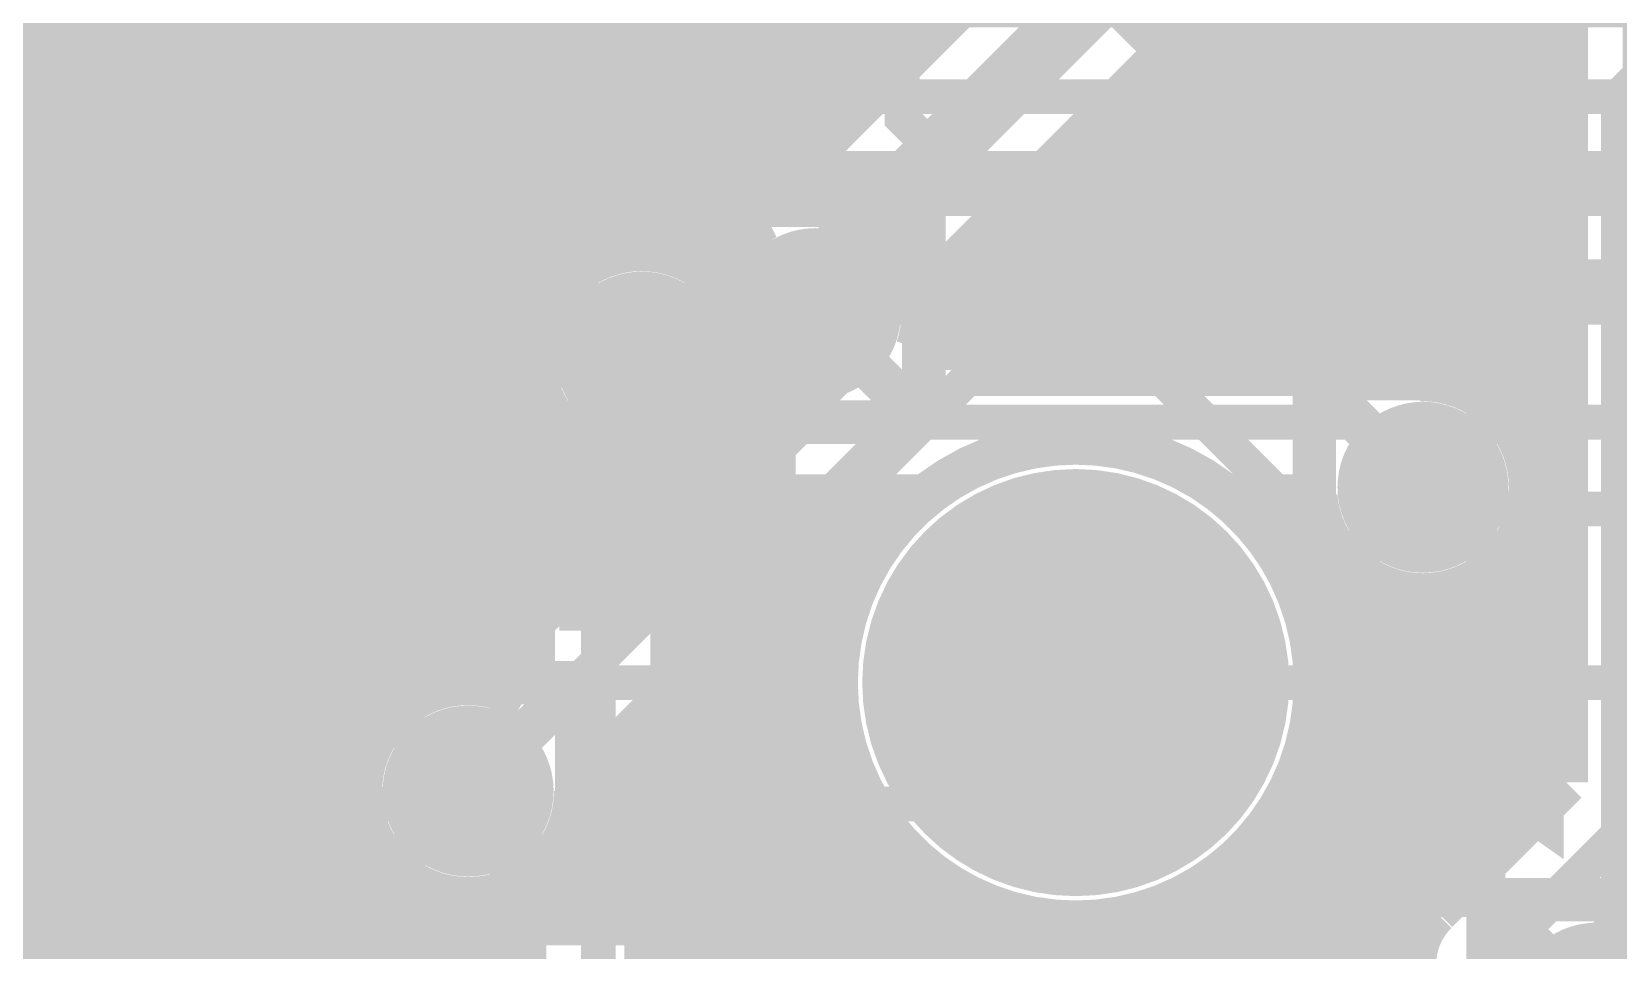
# Model space of a CAD drawing. Extents: x -4 to 136, y -50 to 40.
# Drawn here: x 89.78 to 99.06, y 20.02 to 25.4 of the extents above; entities that cross this region are included whole.
import ezdxf

# ---------------------------------------------------------------- set-up
doc = ezdxf.new("R2010")
doc.units = 0
doc.header["$MEASUREMENT"] = 0
doc.layers.get('0').update_dxf_attribs({"linetype": 'CONTINUOUS'})
for name, color, linetype in [('25-335-0_BOT', 7, 'CONTINUOUS'), ('25-335-0_DRD', 7, 'CONTINUOUS'), ('25-335-0_GND', 6, 'CONTINUOUS'), ('25-335-0_IN1', 4, 'CONTINUOUS'), ('25-335-0_SMB', 3, 'CONTINUOUS'), ('25-335-0_SMT', 5, 'CONTINUOUS'), ('25-335-0_SPT', 10, 'CONTINUOUS'), ('25-335-0_SST', 9, 'CONTINUOUS'), ('25-335-0_TOP', 12, 'CONTINUOUS'), ('THRUHOLE_TAP', 15, 'CONTINUOUS')]:
    doc.layers.add(name, color=color, linetype=linetype)

# ---------------------------------------------------------------- blocks, each defined once
blk = doc.blocks.new('ROUND_19')
at = {"const_width": 1.09982}
blk.add_lwpolyline([(-0.54991, 0, 1), (0.54991, 0, 1)], format="xyb", close=True, dxfattribs=at)
blk = doc.blocks.new('ROUND_40')
at = {"const_width": 0.29972}
blk.add_lwpolyline([(-0.14986, 0, 1), (0.14986, 0, 1)], format="xyb", close=True, dxfattribs=at)
blk = doc.blocks.new('ROUND_54')
at = {"const_width": 1.24968}
blk.add_lwpolyline([(-0.62484, 0, 1), (0.62484, 0, 1)], format="xyb", close=True, dxfattribs=at)
blk = doc.blocks.new('ROUND_60')
at = {"const_width": 0.50038}
blk.add_lwpolyline([(-0.25019, 0, 1), (0.25019, 0, 1)], format="xyb", close=True, dxfattribs=at)
blk = doc.blocks.new('ROUND_62')
at = {"const_width": 0.50038}
blk.add_lwpolyline([(-0.25019, 0, 1), (0.25019, 0, 1)], format="xyb", close=True, dxfattribs=at)
blk = doc.blocks.new('ROUND_63')
at = {"const_width": 0.0635}
blk.add_lwpolyline([(-0.03175, 0, 1), (0.03175, 0, 1)], format="xyb", close=True, dxfattribs=at)
blk = doc.blocks.new('RECTANGLE_2')
blk.add_solid([(0.4826, 0.4064), (0.4826, -0.4064), (-0.4826, 0.4064), (-0.4826, -0.4064)])
blk = doc.blocks.new('ROUND_23')
at = {"const_width": 0.10033}
blk.add_lwpolyline([(-0.050164, 0, 1), (0.050164, 0, 1)], format="xyb", close=True, dxfattribs=at)

msp = doc.modelspace()

# ---------------------------------------------------------------- linework, layer by layer
at = {"layer": '25-335-0_BOT'}
for points, const_width in [([(94.869, 32.10306), (94.869, 25.20696)], 0.254), ([(107.823, 13.335), (106.172, 11.684), (103.378, 11.684), (98.298, 16.764), (98.298, 19.939), (99.187, 20.828), (99.187, 26.289), (98.298, 27.178), (98.298, 31.369), (97.79, 31.877), (95.885, 31.877)], 0.2032), ([(84.8868, 31.6738), (92.78112, 23.77948)], 0.254), ([(74.295, 31.369), (84.582, 31.369), (93.091, 22.86), (93.091, 16.129), (93.345, 15.875), (93.345, 12.954), (94.234, 12.065), (94.234, 11.049), (95.885, 9.398), (97.155, 9.398)], 0.2032), ([(84.40166, 30.9372), (92.6592, 22.67966)], 0.254), ([(93.4974, 30.73146), (93.4974, 24.1046)], 0.254), ([(93.726, 30.61462), (93.726, 23.99538)], 0.254), ([(93.2688, 30.50286), (93.2688, 24.11984)], 0.254), ([(93.9546, 30.42412), (93.9546, 24.29002)], 0.254), ([(94.6404, 30.5054), (94.6404, 24.97836)], 0.254), ([(94.1832, 30.36062), (94.1832, 24.52116)], 0.254), ([(94.4118, 30.38348), (94.4118, 24.74976)], 0.254), ([(93.0402, 30.27426), (93.0402, 24.04618)], 0.254), ([(92.8116, 30.04566), (92.8116, 23.83028)], 0.254), ([(92.583, 29.81706), (92.583, 23.9776)], 0.254), ([(92.3544, 29.58846), (92.3544, 24.2062)], 0.254), ([(92.1258, 29.35986), (92.1258, 24.4348)], 0.254), ([(95.0976, 29.3624), (95.0976, 25.43556)], 0.254), ([(91.8972, 29.13126), (91.8972, 24.6634)], 0.254), ([(91.6686, 28.90266), (91.6686, 24.892)], 0.254), ([(91.44, 28.67406), (91.44, 25.1206)], 0.254), ([(91.2114, 28.4988), (91.2114, 25.3492)], 0.254), ([(94.361, 23.749), (94.361, 23.9649), (96.9391, 26.543), (96.9391, 27.96032)], 0.381), ([(98.0694, 26.79446), (98.0694, 23.3426)], 0.254), ([(96.27362, 26.61412), (93.99778, 24.33828)], 0.254), ([(97.6122, 26.61412), (97.6122, 23.53818)], 0.254), ([(97.8408, 26.61412), (97.8408, 23.4188)], 0.254), ([(98.298, 26.56586), (98.298, 23.23338)], 0.254), ([(98.5266, 26.33726), (98.5266, 22.89048)], 0.254), ([(97.3836, 26.27122), (97.3836, 23.5458)], 0.254), ([(97.3074, 26.1747), (94.9833, 23.84806)], 0.254), ([(98.7552, 26.10866), (98.7552, 21.0058)], 0.254), ([(97.155, 26.0223), (97.155, 23.5458)], 0.254), ([(96.9264, 25.7937), (96.9264, 23.5458)], 0.254), ([(96.6978, 25.5651), (96.6978, 23.5458)], 0.254), ([(89.86266, 25.4762), (78.09484, 25.4762)], 0.254), ([(89.8398, 25.49906), (89.8398, 15.9512)], 0.254), ([(95.1357, 25.4762), (91.0844, 25.4762)], 0.254), ([(98.7552, 25.4762), (96.6089, 25.4762)], 0.254), ([(96.4692, 25.3365), (96.4692, 23.5458)], 0.254), ([(90.09126, 25.2476), (78.0796, 25.2476)], 0.254), ([(90.0684, 25.27046), (90.0684, 15.57274)], 0.254), ([(94.9071, 25.2476), (91.313, 25.2476)], 0.254), ([(98.7552, 25.2476), (96.3803, 25.2476)], 0.254), ([(90.297, 25.04186), (90.297, 17.13484)], 0.254), ([(96.2406, 25.1079), (96.2406, 23.5458)], 0.254), ([(90.31986, 25.019), (77.97038, 25.019)], 0.254), ([(94.6785, 25.019), (91.5416, 25.019)], 0.254), ([(98.7552, 25.019), (96.1517, 25.019)], 0.254), ([(96.012, 24.8793), (96.012, 23.5458)], 0.254), ([(90.54846, 24.7904), (83.15706, 24.7904)], 0.254), ([(90.5256, 24.81326), (90.5256, 17.32788)], 0.254), ([(94.4499, 24.7904), (91.7702, 24.7904)], 0.254), ([(98.7552, 24.7904), (95.9231, 24.7904)], 0.254), ([(90.7542, 24.58466), (90.7542, 17.39138)], 0.254), ([(95.7834, 24.6507), (95.7834, 23.5458)], 0.254), ([(90.77706, 24.5618), (83.8962, 24.5618)], 0.254), ([(94.2213, 24.5618), (91.9988, 24.5618)], 0.254), ([(98.7552, 24.5618), (95.6945, 24.5618)], 0.254), ([(95.5548, 24.4221), (95.5548, 23.5458)], 0.254), ([(91.00566, 24.3332), (84.0359, 24.3332)], 0.254), ([(90.9828, 24.35606), (90.9828, 17.36852)], 0.254), ([(93.9927, 24.3332), (92.2274, 24.3332)], 0.254), ([(98.7552, 24.3332), (95.4659, 24.3332)], 0.254), ([(91.2114, 24.12746), (91.2114, 17.24406)], 0.254), ([(95.3262, 24.1935), (95.3262, 23.5458)], 0.254), ([(91.23426, 24.1046), (84.06892, 24.1046)], 0.254), ([(93.18498, 24.1046), (92.456, 24.1046)], 0.254), ([(93.8403, 24.1046), (93.50248, 24.1046)], 0.254), ([(98.7552, 24.1046), (95.2373, 24.1046)], 0.254), ([(95.0976, 23.9649), (95.0976, 23.5458)], 0.254), ([(91.46286, 23.876), (84.01558, 23.876)], 0.254), ([(91.44, 23.89886), (91.44, -2.2352)], 0.254), ([(92.84208, 23.876), (92.6846, 23.876)], 0.254), ([(98.7552, 23.876), (95.0087, 23.876)], 0.254), ([(91.69146, 23.6474), (83.8708, 23.6474)], 0.254), ([(91.6686, 23.67026), (91.6686, 13.30706)], 0.254), ([(98.7552, 23.6474), (94.9833, 23.6474)], 0.254), ([(93.345, 23.495), (93.726, 23.114), (97.536, 23.114), (97.917, 22.733)], 0.2032), ([(97.536, 23.5458), (94.9579, 23.5458)], 0.254), ([(91.92006, 23.4188), (83.8708, 23.4188)], 0.254), ([(91.8972, 23.44166), (91.8972, 21.4122)], 0.254), ([(98.7552, 23.4188), (97.8408, 23.4188)], 0.254), ([(97.8408, 23.4188), (97.89668, 23.36292)], 0.254), ([(97.917, 23.36292), (97.89669, 23.36259)], 0.254), ([(92.14866, 23.1902), (83.8708, 23.1902)], 0.254), ([(92.1258, 23.21306), (92.1258, 21.5519)], 0.254), ([(98.7552, 23.1902), (98.3488, 23.1902)], 0.254), ([(92.37726, 22.9616), (83.8708, 22.9616)], 0.254), ([(92.3544, 22.98446), (92.3544, 21.58492)], 0.254), ([(98.7552, 22.9616), (98.50374, 22.9616)], 0.254), ([(92.60586, 22.733), (88.2904, 22.733)], 0.254), ([(92.583, 22.75586), (92.583, 21.53158)], 0.254), ([(93.5228, 22.733), (93.5228, 17.1069)], 0.254), ([(98.7552, 22.733), (98.54692, 22.733)], 0.254), ([(92.6592, 22.67966), (92.6592, 21.49094)], 0.254), ([(94.96044, 22.6822), (93.726, 22.6822)], 0.254), ([(93.726, 22.6822), (93.726, 17.13992)], 0.254), ([(93.9546, 22.6822), (93.9546, 17.09674)], 0.254), ([(94.1832, 22.6822), (94.1832, 18.2372)], 0.254), ([(94.4118, 22.6822), (94.4118, 18.3769)], 0.254), ([(94.6404, 22.6822), (94.6404, 22.29358)], 0.254), ([(94.869, 22.6822), (94.869, 22.59584)], 0.254), ([(97.28962, 22.6822), (96.80702, 22.6822)], 0.254), ([(96.9264, 22.6822), (96.9264, 22.57044)], 0.254), ([(97.155, 22.6822), (97.155, 22.24786)], 0.254), ([(98.5266, 22.57298), (98.5266, 20.7772)], 0.254), ([(92.6592, 22.5044), (88.4301, 22.5044)], 0.254), ([(94.78518, 22.5044), (93.5228, 22.5044)], 0.254), ([(97.33026, 22.5044), (96.98482, 22.5044)], 0.254), ([(98.7552, 22.5044), (98.50374, 22.5044)], 0.254), ([(97.3836, 22.39772), (97.3836, 11.80592)], 0.254), ([(92.6592, 22.2758), (88.46312, 22.2758)], 0.254), ([(94.63024, 22.2758), (93.5228, 22.2758)], 0.254), ([(97.48266, 22.2758), (97.13976, 22.2758)], 0.254), ([(98.7552, 22.2758), (98.3488, 22.2758)], 0.254), ([(97.6122, 22.18182), (97.6122, 11.7729)], 0.254), ([(98.298, 22.23008), (98.298, 20.5486)], 0.254), ([(97.8408, 22.10816), (97.8408, 16.0528)], 0.254), ([(98.0694, 22.12086), (98.0694, 20.32)], 0.254), ([(92.6592, 22.0472), (88.40978, 22.0472)], 0.254), ([(94.52864, 22.0472), (93.5228, 22.0472)], 0.254), ([(98.7552, 22.0472), (97.23882, 22.0472)], 0.254), ([(92.6592, 21.8186), (88.3539, 21.8186)], 0.254), ([(94.47276, 21.8186), (93.5228, 21.8186)], 0.254), ([(98.7552, 21.8186), (97.29724, 21.8186)], 0.254), ([(92.6592, 21.59), (88.3539, 21.59)], 0.254), ([(94.45498, 21.59), (93.5228, 21.59)], 0.254), ([(98.7552, 21.59), (97.31502, 21.59)], 0.254), ([(91.8464, 21.3614), (88.3539, 21.3614)], 0.254), ([(94.47276, 21.3614), (93.5228, 21.3614)], 0.254), ([(98.7552, 21.3614), (97.29724, 21.3614)], 0.254), ([(91.72448, 21.1328), (88.3539, 21.1328)], 0.254), ([(94.52864, 21.1328), (93.5228, 21.1328)], 0.254), ([(98.7552, 21.1328), (97.23882, 21.1328)], 0.254), ([(98.7552, 21.0058), (97.99828, 20.24888)], 0.254), ([(91.70162, 20.9042), (88.3539, 20.9042)], 0.254), ([(94.63024, 20.9042), (93.5228, 20.9042)], 0.254), ([(94.6404, 20.88642), (94.6404, 18.40992)], 0.254), ([(98.65106, 20.9042), (97.13976, 20.9042)], 0.254), ([(97.155, 20.93214), (97.155, 11.75258)], 0.254), ([(91.76512, 20.6756), (88.3539, 20.6756)], 0.254), ([(94.78518, 20.6756), (93.5228, 20.6756)], 0.254), ([(98.42246, 20.6756), (96.98482, 20.6756)], 0.254), ([(94.869, 20.58416), (94.869, 18.35658)], 0.254), ([(96.9264, 20.60956), (96.9264, 11.57986)], 0.254), ([(91.8972, 20.49526), (91.8972, 14.1732)], 0.254), ([(91.95562, 20.447), (88.3539, 20.447)], 0.254), ([(92.6592, 20.41906), (92.6592, 16.129)], 0.254), ([(95.02648, 20.447), (93.5228, 20.447)], 0.254), ([(95.0976, 20.3962), (95.0976, 18.18386)], 0.254), ([(96.6978, 20.41398), (96.6978, 9.8298)], 0.254), ([(98.19386, 20.447), (96.74352, 20.447)], 0.254), ([(92.1258, 20.3581), (92.1258, 14.3129)], 0.254), ([(92.3544, 20.32508), (92.3544, 14.34592)], 0.254), ([(92.583, 20.37842), (92.583, 14.29258)], 0.254), ([(92.6592, 20.2184), (88.3539, 20.2184)], 0.254), ([(95.48114, 20.2184), (93.5228, 20.2184)], 0.254), ([(95.3262, 20.27428), (95.3262, 17.42694)], 0.254), ([(97.9678, 20.2184), (96.28886, 20.2184)], 0.254), ([(96.4692, 20.28444), (96.4692, 10.52322)], 0.254), ([(95.5548, 20.19808), (95.5548, 17.2339)], 0.254), ([(95.7834, 20.16252), (95.7834, 17.26692)], 0.254), ([(96.012, 20.16506), (96.012, 17.21358)], 0.254), ([(96.2406, 20.2057), (96.2406, 17.04086)], 0.254), ([(92.6592, 19.9898), (88.3539, 19.9898)], 0.254), ([(97.86874, 19.9898), (93.5228, 19.9898)], 0.254), ([(97.8662, 19.939), (97.8662, 16.764)], 0.254)]:
    msp.add_lwpolyline(points, dxfattribs=dict(at, const_width=const_width))
at = {"layer": '25-335-0_BOT', "const_width": 0.254}
for points in [[(93.9927, 24.33066, 0.1061885), (93.87499, 24.14715)], [(93.9927, 24.33066, 0.1061885), (93.87499, 24.14715)], [(93.345, 24.12492, 0.2831084), (92.78112, 23.77948)], [(93.76664, 23.96236, 0.1855916), (93.345, 24.12445)], [(93.87332, 24.14778, 0.0854071), (93.76808, 23.96184)], [(94.99092, 23.749, 0.0394852), (94.98309, 23.84803)], [(94.9579, 23.5458, 0.0822145), (94.99154, 23.749)], [(97.8408, 23.4188, 0.1989124), (97.536, 23.54505)], [(98.54692, 22.733, 0.4142136), (97.917, 23.36292)], [(93.5228, 22.733, 0.1231056), (93.726, 22.6822)], [(93.5228, 22.733, 0.1231056), (93.726, 22.6822)], [(97.917, 22.10308, 0.4142136), (98.54692, 22.733)], [(94.96044, 22.6822, 0.2205583), (94.45402, 21.59)], [(97.31502, 21.59, 0.2209141), (96.80746, 22.68272)], [(97.28962, 22.6822, 0.3907434), (97.917, 22.10308)], [(92.329, 21.58492, 0.4142136), (91.69908, 20.955)], [(92.6592, 21.49094, 0.1389295), (92.329, 21.58449)], [(94.45498, 21.59, 0.4142136), (95.885, 20.15998)], [(95.885, 20.15998, 0.4142136), (97.31502, 21.59)], [(91.69908, 20.955, 0.4142136), (92.329, 20.32508)], [(92.329, 20.32508, 0.1389288), (92.65942, 20.4187)], [(97.9932, 20.2438, 0.1989124), (97.86695, 19.939)]]:
    msp.add_lwpolyline(points, format="xyb", dxfattribs=at)
at = {"layer": '25-335-0_DRD', "const_width": 0.254}
for points in [[(93.726, 24.384), (93.726, 23.114)], [(94.996, 24.384), (93.726, 24.384)], [(94.996, 24.384), (93.726, 23.114)], [(94.996, 23.114), (93.726, 24.384)], [(94.996, 23.114), (94.996, 24.384)], [(92.71, 24.13), (92.71, 22.86)], [(93.98, 24.13), (92.71, 24.13)], [(93.98, 24.13), (92.71, 22.86)], [(93.98, 22.86), (92.71, 24.13)], [(93.98, 22.86), (93.98, 24.13)], [(97.282, 23.368), (97.282, 22.098)], [(98.552, 23.368), (97.282, 23.368)], [(98.552, 23.368), (97.282, 22.098)], [(98.552, 22.098), (97.282, 23.368)], [(98.552, 22.098), (98.552, 23.368)], [(93.726, 23.114), (94.996, 23.114)], [(91.44, 22.987), (91.44, 21.717)], [(92.71, 22.987), (91.44, 22.987)], [(92.71, 22.987), (91.44, 21.717)], [(92.71, 21.717), (91.44, 22.987)], [(92.71, 21.717), (92.71, 22.987)], [(92.71, 22.86), (93.98, 22.86)], [(95.885, 22.225), (95.885, 20.955)], [(97.282, 22.098), (98.552, 22.098)], [(91.44, 21.717), (92.71, 21.717)], [(91.694, 21.59), (91.694, 20.32)], [(92.964, 21.59), (91.694, 21.59)], [(92.964, 21.59), (91.694, 20.32)], [(92.964, 20.32), (91.694, 21.59)], [(92.964, 20.32), (92.964, 21.59)], [(96.52, 21.59), (95.25, 21.59)], [(91.694, 20.32), (92.964, 20.32)], [(98.298, 20.32), (98.298, 19.05)], [(99.568, 20.32), (98.298, 20.32)], [(99.568, 20.32), (98.298, 19.05)], [(99.568, 19.05), (98.298, 20.32)]]:
    msp.add_lwpolyline(points, dxfattribs=at)
at = {"layer": '25-335-0_IN1'}
for points, const_width in [([(40.259, 32.639), (40.386, 32.512), (94.361, 32.512), (94.869, 32.004), (94.869, 24.892), (97.663, 22.098), (97.663, 14.605), (98.806, 13.462)], 0.2032), ([(89.8398, 32.0802), (89.8398, 20.2438)], 0.254), ([(90.0684, 32.0802), (90.0684, 20.2438)], 0.254), ([(90.297, 32.0802), (90.297, 20.2438)], 0.254), ([(91.6686, 32.0802), (91.6686, 20.2438)], 0.254), ([(91.8972, 32.0802), (91.8972, 21.4122)], 0.254), ([(92.1258, 32.0802), (92.1258, 21.5519)], 0.254), ([(92.3544, 32.0802), (92.3544, 21.59)], 0.254), ([(92.583, 32.0802), (92.583, 21.8186)], 0.254), ([(92.8116, 32.0802), (92.8116, 23.83028)], 0.254), ([(93.0402, 32.0802), (93.0402, 24.04618)], 0.254), ([(93.2688, 32.0802), (93.2688, 24.11984)], 0.254), ([(93.4974, 32.0802), (93.4974, 24.1046)], 0.254), ([(94.234, 30.988), (94.361, 30.861), (94.361, 24.638), (94.996, 24.003), (94.996, 23.241), (94.361, 22.606), (94.361, 20.32), (97.155, 17.526), (97.155, 11.43), (97.409, 11.176)], 0.2032), ([(93.726, 30.61462), (93.726, 23.99538)], 0.254), ([(93.9292, 30.43682), (93.9292, 24.638)], 0.254), ([(98.298, 15.621), (98.298, 22.225), (98.552, 22.479), (98.552, 23.114), (95.504, 26.162), (95.504, 29.845)], 0.2032), ([(91.44, 28.70962), (91.44, 20.2438)], 0.254), ([(90.5256, 28.6004), (90.5256, 20.2438)], 0.254), ([(90.7542, 28.47848), (90.7542, 20.2438)], 0.254), ([(91.2114, 28.51912), (91.2114, 20.2438)], 0.254), ([(90.9828, 28.45562), (90.9828, 20.2438)], 0.254), ([(102.0191, 27.96032), (100.60178, 26.543), (100.584, 26.543), (99.06, 25.019), (99.06, 20.18792), (98.933, 20.06092), (98.933, 19.685)], 0.2032), ([(93.9292, 25.4762), (80.1878, 25.4762)], 0.254), ([(93.9292, 25.2476), (79.9592, 25.2476)], 0.254), ([(93.9292, 25.019), (79.7306, 25.019)], 0.254), ([(93.9292, 24.7904), (83.15706, 24.7904)], 0.254), ([(93.93682, 24.5618), (83.8962, 24.5618)], 0.254), ([(93.9546, 24.49068), (93.9546, 24.22906)], 0.254), ([(94.05366, 24.3332), (84.0359, 24.3332)], 0.254), ([(94.0562, 24.3332), (94.07652, 24.31034)], 0.254), ([(93.18498, 24.1046), (84.06892, 24.1046)], 0.254), ([(93.8403, 24.1046), (93.50248, 24.1046)], 0.254), ([(92.84208, 23.876), (84.01558, 23.876)], 0.254), ([(92.73286, 23.6474), (83.84286, 23.6474)], 0.254), ([(92.329, 20.955), (93.345, 21.971), (93.345, 23.495)], 0.2032), ([(92.72016, 23.4188), (82.8294, 23.4188)], 0.254), ([(92.79382, 23.1902), (82.6008, 23.1902)], 0.254), ([(94.0689, 23.1902), (93.89618, 23.1902)], 0.254), ([(93.9546, 23.2664), (93.9546, 22.75078)], 0.254), ([(92.8116, 23.15972), (92.8116, 22.0472)], 0.254), ([(94.26956, 23.12416), (94.06128, 22.91588)], 0.254), ([(94.1832, 23.14448), (94.1832, 23.0378)], 0.254), ([(92.9132, 23.03526), (92.9132, 22.1488)], 0.254), ([(93.7768, 23.03526), (93.7768, 21.971)], 0.254), ([(92.9132, 22.9616), (82.3722, 22.9616)], 0.254), ([(94.10446, 22.9616), (93.7768, 22.9616)], 0.254), ([(92.9132, 22.733), (88.2904, 22.733)], 0.254), ([(93.94698, 22.733), (93.7768, 22.733)], 0.254), ([(93.9292, 22.606), (93.9292, 20.32)], 0.254), ([(92.9132, 22.5044), (88.4301, 22.5044)], 0.254), ([(93.9292, 22.5044), (93.7768, 22.5044)], 0.254), ([(92.9132, 22.2758), (88.46312, 22.2758)], 0.254), ([(93.9292, 22.2758), (93.7768, 22.2758)], 0.254), ([(92.9132, 22.1488), (92.34678, 21.58492)], 0.254), ([(92.80906, 22.0472), (88.40978, 22.0472)], 0.254), ([(93.9292, 22.0472), (93.7768, 22.0472)], 0.254), ([(92.58046, 21.8186), (88.23706, 21.8186)], 0.254), ([(93.9292, 21.8186), (93.74886, 21.8186)], 0.254), ([(93.726, 21.7678), (93.726, 20.2438)], 0.254), ([(93.6498, 21.6662), (92.95892, 20.97278)], 0.254), ([(92.35186, 21.59), (81.0006, 21.59)], 0.254), ([(93.4974, 21.51126), (93.4974, 20.2438)], 0.254), ([(93.9292, 21.59), (93.5736, 21.59)], 0.254), ([(91.8464, 21.3614), (80.772, 21.3614)], 0.254), ([(93.9292, 21.3614), (93.345, 21.3614)], 0.254), ([(93.2688, 21.28266), (93.2688, 20.2438)], 0.254), ([(91.72448, 21.1328), (83.8962, 21.1328)], 0.254), ([(93.0402, 21.05406), (93.0402, 20.2438)], 0.254), ([(93.9292, 21.1328), (93.1164, 21.1328)], 0.254), ([(97.2312, 21.1074), (97.2312, 18.0594)], 0.254), ([(91.70162, 20.9042), (84.0359, 20.9042)], 0.254), ([(93.9292, 20.9042), (92.95638, 20.9042)], 0.254), ([(97.2312, 20.9042), (97.13976, 20.9042)], 0.254), ([(97.155, 20.93214), (97.155, 18.1356)], 0.254), ([(91.76512, 20.6756), (84.06892, 20.6756)], 0.254), ([(93.9292, 20.6756), (92.89288, 20.6756)], 0.254), ([(97.2312, 20.6756), (96.98482, 20.6756)], 0.254), ([(94.7928, 20.66544), (94.7928, 20.4978)], 0.254), ([(94.869, 20.58416), (94.869, 20.4216)], 0.254), ([(96.9264, 20.60956), (96.9264, 18.3642)], 0.254), ([(91.8972, 20.49526), (91.8972, 20.2438)], 0.254), ([(92.8116, 20.5486), (92.8116, 20.2438)], 0.254), ([(94.7928, 20.4978), (97.2312, 18.0594)], 0.254), ([(91.95562, 20.447), (84.01558, 20.447)], 0.254), ([(93.9292, 20.447), (92.69984, 20.447)], 0.254), ([(95.02648, 20.447), (94.8436, 20.447)], 0.254), ([(95.0976, 20.3962), (95.0976, 20.193)], 0.254), ([(96.6978, 20.41398), (96.6978, 18.5928)], 0.254), ([(97.2312, 20.447), (96.74352, 20.447)], 0.254), ([(92.1258, 20.3581), (92.1258, 20.2438)], 0.254), ([(92.3544, 20.32508), (92.3544, 20.2438)], 0.254), ([(92.583, 20.37842), (92.583, 20.2438)], 0.254), ([(93.93682, 20.2438), (83.8708, 20.2438)], 0.254), ([(95.48114, 20.2184), (95.0722, 20.2184)], 0.254), ([(95.3262, 20.27428), (95.3262, 19.9644)], 0.254), ([(97.2312, 20.2184), (96.28886, 20.2184)], 0.254), ([(96.4692, 20.28444), (96.4692, 18.8214)], 0.254), ([(95.5548, 20.19808), (95.5548, 19.7358)], 0.254), ([(95.7834, 20.16252), (95.7834, 19.5072)], 0.254), ([(96.012, 20.16506), (96.012, 19.2786)], 0.254), ([(96.2406, 20.2057), (96.2406, 19.05)], 0.254), ([(97.2312, 19.9898), (95.3008, 19.9898)], 0.254)]:
    msp.add_lwpolyline(points, dxfattribs=dict(at, const_width=const_width))
at = {"layer": '25-335-0_IN1', "const_width": 0.254}
for points in [[(93.9292, 24.638, 0.1989124), (94.05567, 24.33267)], [(94.07652, 24.31034, 0.1915648), (93.76869, 23.96162)], [(93.345, 24.12492, 0.4142136), (92.71508, 23.495)], [(93.76664, 23.96236, 0.1855916), (93.345, 24.12445)], [(92.71508, 23.495, 0.2070672), (92.91375, 23.03584)], [(93.7768, 23.03526, 0.1182246), (93.93834, 23.28109)], [(93.93682, 23.28164, 0.1490111), (94.26961, 23.1245)], [(94.0562, 22.9108, 0.1989124), (93.92995, 22.606)], [(94.0562, 22.9108, 0.1989124), (93.92995, 22.606)], [(93.6498, 21.6662, 0.1989124), (93.77605, 21.971)], [(93.6498, 21.6662, 0.1989124), (93.77605, 21.971)], [(92.329, 21.58492, 0.4142136), (91.69908, 20.955)], [(95.885, 20.15998, 0.3166319), (97.2312, 21.1074)], [(91.69908, 20.955, 0.4142136), (92.329, 20.32508)], [(92.329, 20.32508, 0.4142136), (92.95892, 20.955)], [(94.7928, 20.66544, 0.2205583), (95.885, 20.15902)], [(93.9292, 20.32, 0.0444659), (93.936, 20.24365)]]:
    msp.add_lwpolyline(points, format="xyb", dxfattribs=at)
at = {"layer": '25-335-0_SST', "const_width": 0.1524}
for points in [[(93.40342, 25.48128), (93.40342, 25.12568), (93.57106, 25.0063), (93.74124, 25.0063), (93.91142, 25.12568), (93.91142, 25.48128), (92.89542, 25.48128)], [(90.8304, 25.45334), (90.8304, 25.09774), (91.00058, 24.97836), (91.17076, 24.97836), (91.3384, 25.09774), (91.3384, 25.45334), (90.3224, 25.45334)], [(93.40342, 25.1841), (92.89542, 25.0063)], [(90.8304, 25.15616), (90.3224, 24.97836)], [(90.3224, 24.14016), (90.3224, 24.61514), (91.00058, 24.14016), (91.17076, 24.14016), (91.3384, 24.20112), (91.3384, 24.55672), (91.17076, 24.61514)], [(93.06306, 24.64308), (92.89542, 24.5237), (92.89542, 24.28748), (93.06306, 24.1681), (93.23324, 24.1681), (93.57106, 24.40686), (93.91142, 24.1681), (93.91142, 24.64308)], [(93.40342, 23.39086), (93.57106, 23.3299), (93.74124, 23.3299), (93.91142, 23.39086), (93.91142, 23.74646), (93.74124, 23.80488), (93.57106, 23.80488), (93.40342, 23.74646), (93.40342, 23.39086), (93.23324, 23.3299), (93.06306, 23.3299), (92.89542, 23.39086), (92.89542, 23.74646), (93.06306, 23.80488), (93.23324, 23.80488), (93.40342, 23.74646)], [(90.49258, 23.77694), (90.3224, 23.65756), (90.3224, 23.42134), (90.49258, 23.30196), (90.66276, 23.30196), (91.00058, 23.54072), (91.3384, 23.30196), (91.3384, 23.77694)], [(89.7255, 20.1295), (89.7255, 23.0505), (88.0872, 23.0505), (88.0872, 20.1295), (89.7255, 20.1295)], [(89.9795, 23.0505), (89.9795, 20.1295), (91.6178, 20.1295), (91.6178, 23.0505), (89.9795, 23.0505)], [(94.1705, 20.1295), (94.1705, 23.0505), (92.5322, 23.0505), (92.5322, 20.1295), (94.1705, 20.1295)], [(98.66376, 22.37994), (98.66376, 22.85492)], [(97.64776, 22.6187), (98.66376, 22.6187)], [(98.15576, 22.01672), (98.15576, 21.66112), (98.32594, 21.54174), (98.49612, 21.54174), (98.66376, 21.66112), (98.66376, 22.01672), (97.64776, 22.01672)], [(97.81794, 21.17852), (97.64776, 21.05914), (97.64776, 20.82292), (97.81794, 20.70354), (97.98812, 20.70354), (98.32594, 20.9423), (98.66376, 20.70354), (98.66376, 21.17852)]]:
    msp.add_lwpolyline(points, dxfattribs=at)
at = {"layer": '25-335-0_SST', "const_width": 0.254}
for points in [[(95.885, 22.99208, 0.4142136), (94.48292, 21.59)], [(97.28708, 21.59, 0.4142136), (95.885, 22.99208)], [(94.48292, 21.59, 0.4142136), (95.885, 20.18792)], [(95.885, 20.18792, 0.4142136), (97.28708, 21.59)]]:
    msp.add_lwpolyline(points, format="xyb", dxfattribs=at)
at = {"layer": '25-335-0_TOP'}
for points, const_width in [([(112.1791, 30.50032), (112.1791, 30.226), (112.141, 30.226), (110.871, 28.956), (110.871, 26.924), (110.49, 26.543), (100.965, 26.543), (99.949, 25.527), (89.789, 25.527), (89.027, 24.765), (83.058, 24.765), (82.677, 24.384)], 0.2032), ([(83.439, 24.13), (89.027, 24.13), (89.916, 25.019), (100.203, 25.019), (101.219, 26.035), (110.236, 26.035), (110.871, 25.4), (111.887, 25.4), (112.395, 25.908)], 0.2032), ([(111.76, 22.479), (110.617, 22.479), (110.49, 22.606), (110.49, 25.019), (109.982, 25.527), (101.473, 25.527), (100.457, 24.511), (90.17, 24.511), (88.773, 23.114), (77.724, 23.114), (77.089, 23.749), (77.089, 24.39924)], 0.381), ([(69.215, 20.8788), (69.2658, 20.8788), (69.977, 21.59), (93.98, 21.59), (94.234, 21.844), (94.234, 22.352), (95.25, 23.368), (98.425, 23.368), (98.679, 23.114), (100.33, 23.114), (101.092, 23.876), (102.743, 23.876), (102.997, 24.13)], 0.2032), ([(99.8728, 23.7998), (99.7966, 23.876), (94.488, 23.876), (94.361, 23.749), (94.361, 23.368), (93.345, 22.352), (93.345, 22.3012)], 0.381), ([(93.345, 22.3012), (93.345, 22.352), (94.361, 23.368), (94.361, 23.749)], 0.381), ([(97.917, 22.733), (98.044, 22.606), (101.981, 22.606), (102.362, 22.987), (102.743, 22.987), (102.997, 23.241)], 0.2032), ([(93.345, 22.3012), (93.345, 22.352), (93.345, 22.479), (92.71, 23.114), (89.7128, 23.114), (88.9, 22.3012)], 0.381), ([(89.9287, 22.5933), (89.7128, 22.3774)], 0.254), ([(89.9922, 22.5933), (89.9287, 22.5933)], 0.254), ([(89.9922, 22.5933), (89.9922, 22.0218)], 0.254), ([(91.6178, 22.5933), (91.6178, 22.0218)], 0.254), ([(92.4941, 22.5933), (91.6178, 22.5933)], 0.254), ([(91.6686, 22.5933), (91.6686, 22.0218)], 0.254), ([(91.8972, 22.5933), (91.8972, 22.0218)], 0.254), ([(92.1258, 22.5933), (92.1258, 22.0218)], 0.254), ([(92.3544, 22.5933), (92.3544, 22.0218)], 0.254), ([(92.4941, 22.5933), (92.5322, 22.5552)], 0.254), ([(92.5322, 22.5552), (92.5322, 22.0218)], 0.254), ([(89.8398, 22.5044), (89.8398, 22.0218)], 0.254), ([(89.9922, 22.5044), (89.8398, 22.5044)], 0.254), ([(92.5322, 22.5044), (91.6178, 22.5044)], 0.254), ([(89.7128, 22.3774), (89.7128, 22.0218)], 0.254), ([(89.9922, 22.2758), (89.7128, 22.2758)], 0.254), ([(89.9922, 22.3012), (90.805, 22.3012)], 0.254), ([(91.6178, 22.3012), (90.805, 22.3012)], 0.254), ([(92.075, 22.352), (92.0242, 22.3012), (90.805, 22.3012)], 0.2032), ([(92.5322, 22.2758), (91.6178, 22.2758)], 0.254), ([(89.9922, 22.0472), (89.7128, 22.0472)], 0.254), ([(89.9922, 22.0218), (89.7128, 22.0218)], 0.254), ([(92.5322, 22.0472), (91.6178, 22.0472)], 0.254), ([(92.5322, 22.0218), (91.6178, 22.0218)], 0.254), ([(95.885, 21.59), (95.1738, 20.8788), (93.345, 20.8788)], 0.2032), ([(95.885, 21.59), (102.997, 21.59)], 0.2032), ([(90.805, 20.8788), (91.9988, 20.8788), (92.075, 20.955), (92.329, 20.955)], 0.2032), ([(93.345, 20.955), (93.345, 20.8788)], 0.2032), ([(90.805, 20.8788), (90.805, 19.0246)], 0.2032), ([(93.345, 20.8788), (93.345, 18.67408)], 0.2032), ([(84.455, 18.034), (91.44, 18.034), (92.075, 17.399), (93.472, 17.399), (93.98, 17.907), (93.98, 18.288), (95.631, 19.939), (97.028, 19.939), (97.409, 20.32), (102.997, 20.32)], 0.2032)]:
    msp.add_lwpolyline(points, dxfattribs=dict(at, const_width=const_width))

# ---------------------------------------------------------------- block references
at = {"layer": '25-335-0_BOT'}
for name, p in [('ROUND_40', (94.361, 23.749)), ('ROUND_40', (93.345, 23.495)), ('ROUND_40', (97.917, 22.733)), ('ROUND_19', (95.885, 21.59)), ('ROUND_40', (92.075, 22.352)), ('ROUND_40', (92.329, 20.955))]:
    msp.add_blockref(name, p, dxfattribs=at)
at = {"layer": '25-335-0_GND'}
for name, p in [('ROUND_62', (94.361, 23.749)), ('ROUND_60', (93.345, 23.495)), ('ROUND_60', (97.917, 22.733)), ('ROUND_54', (95.885, 21.59)), ('ROUND_63', (92.075, 22.352)), ('ROUND_60', (92.329, 20.955)), ('ROUND_60', (98.933, 19.685))]:
    msp.add_blockref(name, p, dxfattribs=at)
at = {"layer": '25-335-0_IN1'}
for name, p in [('ROUND_40', (94.361, 23.749)), ('ROUND_40', (93.345, 23.495)), ('ROUND_40', (97.917, 22.733)), ('ROUND_19', (95.885, 21.59)), ('ROUND_40', (92.075, 22.352)), ('ROUND_40', (92.329, 20.955))]:
    msp.add_blockref(name, p, dxfattribs=at)
at = {"layer": '25-335-0_SMB'}
msp.add_blockref('ROUND_19', (95.885, 21.59), dxfattribs=at)
at = {"layer": '25-335-0_SMT'}
for name, p in [('RECTANGLE_2', (90.805, 22.3012)), ('RECTANGLE_2', (93.345, 22.3012)), ('ROUND_19', (95.885, 21.59)), ('RECTANGLE_2', (90.805, 20.8788)), ('RECTANGLE_2', (93.345, 20.8788))]:
    msp.add_blockref(name, p, dxfattribs=at)
at = {"layer": '25-335-0_SPT'}
for p in [(90.805, 22.3012), (93.345, 22.3012), (90.805, 20.8788), (93.345, 20.8788)]:
    msp.add_blockref('RECTANGLE_2', p, dxfattribs=at)
at = {"layer": '25-335-0_TOP'}
for name, p in [('ROUND_40', (94.361, 23.749)), ('ROUND_40', (93.345, 23.495)), ('ROUND_40', (97.917, 22.733)), ('RECTANGLE_2', (90.805, 22.3012)), ('RECTANGLE_2', (93.345, 22.3012)), ('ROUND_19', (95.885, 21.59)), ('ROUND_40', (92.075, 22.352)), ('RECTANGLE_2', (90.805, 20.8788)), ('RECTANGLE_2', (93.345, 20.8788)), ('ROUND_40', (92.329, 20.955))]:
    msp.add_blockref(name, p, dxfattribs=at)
at = {"layer": 'THRUHOLE_TAP'}
for name, p in [('ROUND_23', (94.361, 23.749)), ('ROUND_23', (93.345, 23.495)), ('ROUND_23', (97.917, 22.733)), ('ROUND_23', (92.075, 22.352)), ('ROUND_60', (95.885, 21.59)), ('ROUND_23', (92.329, 20.955))]:
    msp.add_blockref(name, p, dxfattribs=at)

doc.saveas('drawing.dxf')
